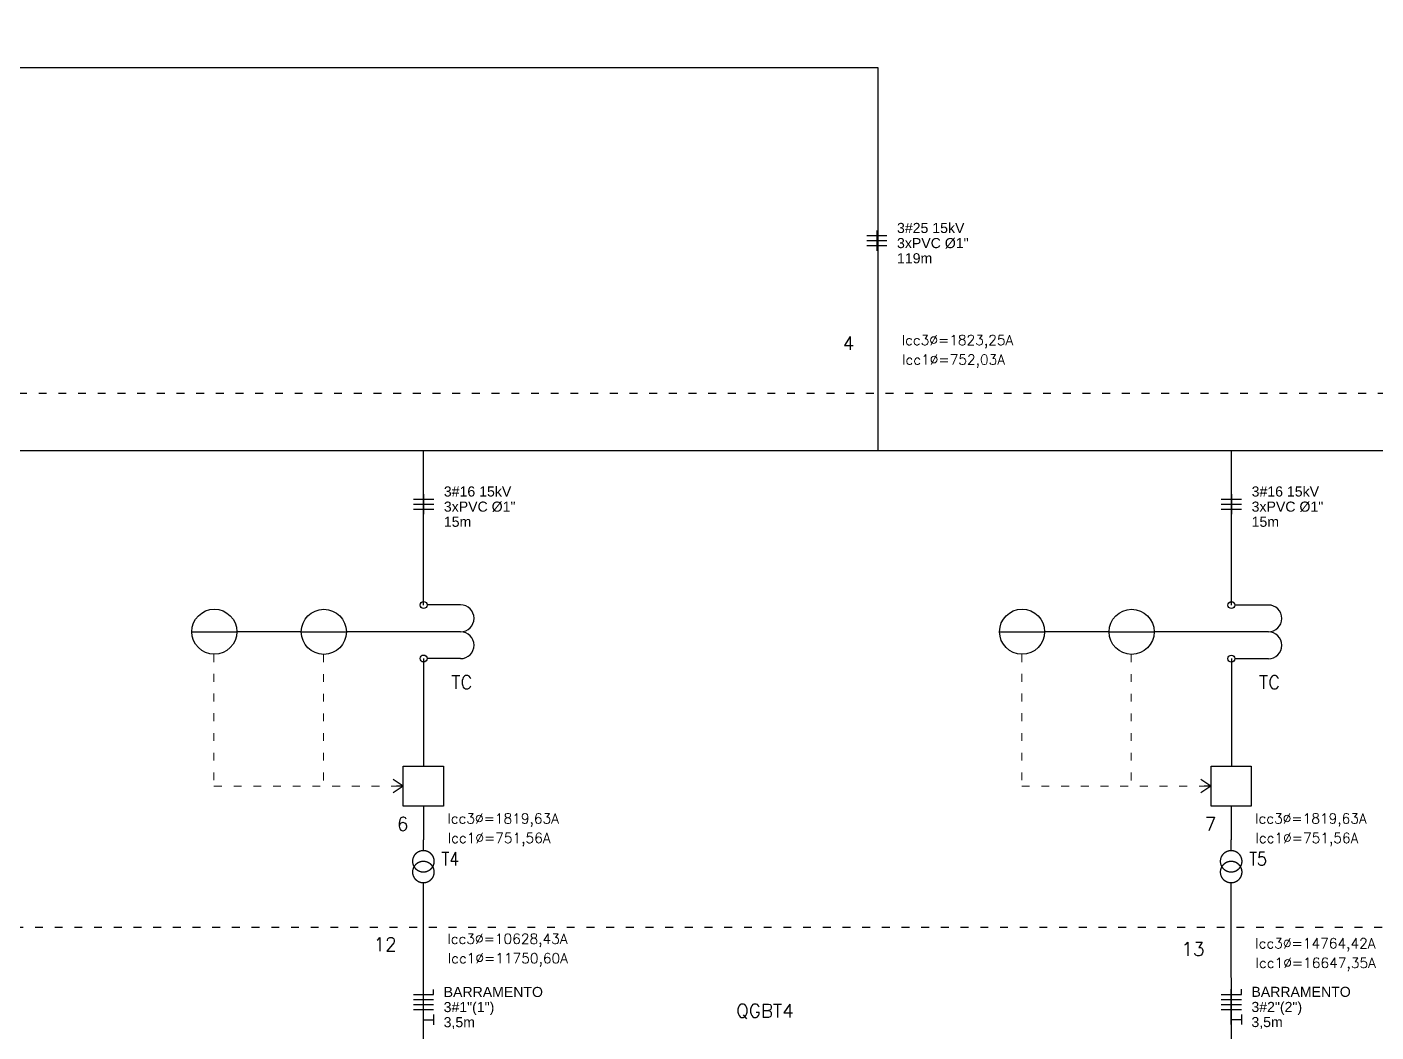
# Model space of a CAD drawing. Header units: millimetres. Extents: x 940 to 1964, y 1108 to 2381.
# Drawn here: x 1382.9 to 1583.3, y 1997.7 to 2147 of the extents above; entities that cross this region are included whole.
import ezdxf
from ezdxf.enums import TextEntityAlignment as Align

# ---------------------------------------------------------------- set-up
doc = ezdxf.new("R2010")
doc.units = ezdxf.units.MM
doc.header["$LTSCALE"] = 0.75
doc.linetypes.add('ACAD_ISO03W100', pattern=[30, 12, -18])
doc.layers.add('Alimentadores', color=7, linetype='Continuous', lineweight=25)
doc.layers.add('SYMS', color=72, linetype='Continuous')
doc.layers.add('TAGS', color=250, linetype='Continuous')
doc.styles.get("Standard").update_dxf_attribs({"font": 'arial.ttf'})
doc.styles.add('WD', font='romans.shx')

# ---------------------------------------------------------------- blocks, each defined once
blk = doc.blocks.new('HXF1T2_1-')
at = {"const_width": 0.0125}
blk.add_lwpolyline([(-0.15, 0), (-0.25, 0)], dxfattribs=at)
blk.add_lwpolyline([(-0.15, 0, 1), (0.05, 0, 1)], format="xyb", close=True, dxfattribs=at)
blk.add_lwpolyline([(0.15, 0, -1), (-0.05, 0, -1), (0.15, 0), (0.25, 0)], format="xyb", dxfattribs=at)
at = {"style": 'WD', "width": 0.85}
for tag, p in [('INST', (-0.012, 0.592)), ('LOC', (-0.012, 0.42)), ('TAG1', (-0.01, 0.25)), ('RATING1', (-0.01, -0.344)), ('RATING2', (-0.01, -0.516)), ('DESC1', (-0.01, -0.687)), ('DESC2', (-0.01, -0.859)), ('DESC3', (-0.01, -1.031))]:
    blk.add_attdef(tag, text='', height=0.125, dxfattribs=at).set_placement(p, align=Align.CENTER)
at = {"style": 'WD', "flags": 9}
blk.add_attdef('FAMILY', (0.206, 0.131), '', height=0.01, dxfattribs=at)
blk.add_attdef('WDTYPE', text='', height=0.01, dxfattribs=at).set_placement((-0.221, 0.075), align=Align.RIGHT)
at = {"color": 7, "style": 'WD', "flags": 1}
for tag, p in [('X4TERM01', (-0.25, 0)), ('X1TERM02', (0.25, 0))]:
    blk.add_attdef(tag, p, '', height=0.0125, dxfattribs=at)
at = {"linetype": 'Continuous', "style": 'WD', "flags": 9}
for tag, p in [('ASSYCODE', (0.219, 0.062)), ('CATDESC', (0.219, 0.038)), ('MFG', (0.228, 0.089)), ('CAT', (0.23, 0.108))]:
    blk.add_attdef(tag, text='', height=0.01, dxfattribs=at).set_placement(p, align=Align.CENTER)
at = {"linetype": 'Continuous', "style": 'WD', "flags": 8}
blk.add_attdef('TERM01', text='', height=0.125, dxfattribs=at).set_placement((-0.253, -0.031), align=Align.TOP_RIGHT)
blk.add_attdef('TERM02', text='', height=0.125, dxfattribs=at).set_placement((0.25, -0.031), align=Align.TOP_LEFT)
blk = doc.blocks.new('HT0001')
for p, q in [((-0.0625, 0.0625), (0.0625, 0.0625)), ((-0.0625, -0.0625), (-0.0625, 0.0625)), ((0.0625, 0.0625), (0.0625, -0.0625)), ((0.0625, -0.0625), (-0.0625, -0.0625))]:
    blk.add_line(p, q)
at = {"style": 'WD'}
for tag, p, width in [('INST', (0.0625, 0.4196), 0.7), ('LOC', (0.0625, 0.25), 0.7), ('DESC1', (0.0499, -0.3851), 0.8)]:
    blk.add_attdef(tag, p, '', height=0.125, dxfattribs=dict(at, width=width))
at = {"linetype": 'Continuous', "style": 'WD'}
for tag, p, height, width, flags in [('TERM01', (0.0625, 0.0938), 0.125, 0.8, 8), ('TAGSTRIP', (0.0499, -0.2288), 0.125, 0.9, 8), ('CAT', (0.2132, -0.4063), 0.1094, 0.8, 1), ('DESC2', (0.0499, -0.5413), 0.125, 0.8, 8), ('DESC3', (0.0499, -0.6976), 0.125, 0.8, 8)]:
    blk.add_attdef(tag, p, '', height=height, dxfattribs=dict(at, width=width, flags=flags))
at = {"style": 'WD', "flags": 1}
for tag, p, height in [('X2PIN01', (0.0326, 0.0839), 0.0125), ('X2TERMDESC01', (-0.006, 0.0287), 0.025), ('X2TERM01', (0, 0.0625), 0.0125), ('X4TERM01', (-0.0625, 0), 0.0125), ('X4TERMDESC01', (-0.0552, -0.0229), 0.025), ('STRIPSEQ', (0, 0), 0.00125), ('X1TERMDESC01', (0.0393, 0.007), 0.025), ('X1TERM01', (0.0625, 0), 0.0125), ('X1PIN01', (0.0868, 0.0164), 0.0125), ('X4PIN01', (-0.1138, -0.0375), 0.0125), ('LINKTERM', (0, -0.0019), 0.00125), ('X8TERMDESC01', (0, -0.0535), 0.025), ('X8TERM01', (0, -0.0625), 0.0125), ('X8PIN01', (0.0256, -0.0962), 0.0125)]:
    blk.add_attdef(tag, p, '', height=height, dxfattribs=at)
at = {"style": 'WD', "width": 0.7, "flags": 1}
blk.add_attdef('ASSYCODE', (0.0625, -0.2812), '', height=0.01, dxfattribs=at)
at = {"linetype": 'Continuous', "style": 'WD', "width": 0.8, "flags": 1}
blk.add_attdef('MFG', text='', height=0.1094, dxfattribs=at).set_placement((0.0882, -0.4063), align=Align.RIGHT)
blk = doc.blocks.new('HT0002')
blk.add_circle((0, 0), 0.0699)
at = {"style": 'WD'}
for tag, p, width in [('INST', (0.0625, 0.4196), 0.7), ('LOC', (0.0625, 0.25), 0.7), ('DESC1', (0.0532, -0.3851), 0.8)]:
    blk.add_attdef(tag, p, '', height=0.125, dxfattribs=dict(at, width=width))
at = {"linetype": 'Continuous', "style": 'WD'}
for tag, p, height, width, flags in [('TERM01', (0.0625, 0.0938), 0.125, 0.8, 8), ('TAGSTRIP', (0.0532, -0.2288), 0.125, 0.9, 8), ('CAT', (0.2132, -0.4063), 0.1094, 0.8, 1), ('DESC2', (0.0532, -0.5413), 0.125, 0.8, 8), ('DESC3', (0.0532, -0.6976), 0.125, 0.8, 8)]:
    blk.add_attdef(tag, p, '', height=height, dxfattribs=dict(at, width=width, flags=flags))
at = {"style": 'WD', "flags": 1}
for tag, p, height in [('X2PIN01', (0.0326, 0.0839), 0.0125), ('X2TERMDESC01', (-0.006, 0.0287), 0.025), ('X2TERM01', (0, 0.0699), 0.0125), ('X4TERM01', (-0.0699, 0), 0.0125), ('X4TERMDESC01', (-0.0552, -0.0229), 0.025), ('STRIPSEQ', (0, 0), 0.00125), ('X1TERMDESC01', (0.0393, 0.007), 0.025), ('X1TERM01', (0.0699, 0), 0.0125), ('X1PIN01', (0.0868, 0.0164), 0.0125), ('X4PIN01', (-0.1138, -0.0375), 0.0125), ('LINKTERM', (0, -0.0019), 0.00125), ('X8TERMDESC01', (0, -0.0535), 0.025), ('X8TERM01', (0, -0.0699), 0.0125), ('X8PIN01', (0.0256, -0.0962), 0.0125)]:
    blk.add_attdef(tag, p, '', height=height, dxfattribs=at)
at = {"style": 'WD', "width": 0.7, "flags": 1}
blk.add_attdef('ASSYCODE', (0.0625, -0.2812), '', height=0.01, dxfattribs=at)
at = {"linetype": 'Continuous', "style": 'WD', "width": 0.8, "flags": 1}
blk.add_attdef('MFG', text='', height=0.1094, dxfattribs=at).set_placement((0.0882, -0.4063), align=Align.RIGHT)
blk = doc.blocks.new('HC01_P')
for q in [(0.125, 0.062), (0.125, -0.062), (0.094, 0)]:
    blk.add_line((0.031, 0), q)
at = {"style": 'WD', "width": 0.7}
for tag, p in [('DESC1', (0.031, 0.406)), ('DESC2', (0.031, 0.25))]:
    blk.add_attdef(tag, text='', height=0.125, dxfattribs=at).set_placement(p, align=Align.RIGHT)
for tag, p in [('INST', (0.156, 0.406)), ('LOC', (0.156, 0.25))]:
    blk.add_attdef(tag, p, '', height=0.125, dxfattribs=at)
at = {"style": 'WD'}
for tag, p, height in [('X2LINK', (0.062, 0.125), 0.01), ('TAG1', (0.156, 0.094), 0.125), ('X8LINK', (0.062, -0.125), 0.01)]:
    blk.add_attdef(tag, p, '', height=height, dxfattribs=at)
for tag, p, height, flags in [('X1TERM01', (0.094, 0), 0.0125, 1), ('X1TERMDESC01', (0.101, 0.021), 0.01, 1), ('FAMILY', (0.205, 0.059), 0.01, 9)]:
    blk.add_attdef(tag, p, '', height=height, dxfattribs=dict(at, flags=flags))
at = {"linetype": 'Continuous', "style": 'WD', "flags": 9}
for tag, p in [('ASSYCODE', (0.29, 0.035)), ('MFG', (0.29, 0.057)), ('CAT', (0.292, 0.077))]:
    blk.add_attdef(tag, text='', height=0.01, dxfattribs=at).set_placement(p, align=Align.CENTER)
at = {"linetype": 'Continuous', "style": 'WD', "flags": 8}
blk.add_attdef('TERM01', text='', height=0.125, dxfattribs=at).set_placement((0.156, -0.047), align=Align.TOP_LEFT)
blk = doc.blocks.new('NFFFT')
for p, q in [((-2, 6), (2, 6)), ((0, 0), (0, 7)), ((2, 6), (2, 7)), ((-2, 5), (2, 5)), ((-2, 4), (2, 4)), ((-2, 3), (2, 3)), ((0, 1), (2, 1)), ((2, 2), (2, 0))]:
    blk.add_line(p, q)
for tag, p in [('BITOLA', (4, 6.5)), ('DUTO', (4, 3.5)), ('DISTANCIA', (4, 0.5))]:
    blk.add_attdef(tag, text='', height=2).set_placement(p, align=Align.MIDDLE_LEFT)
blk = doc.blocks.new('*U51')
for p, q in [((-2, 3), (2, 3)), ((0, 4), (0, 0)), ((-2, 2), (2, 2)), ((-2, 1), (2, 1))]:
    blk.add_line(p, q)
for tag, p in [('BITOLA', (4, 4.5)), ('DUTO', (4, 1.5)), ('DISTANCIA', (4, -1.5))]:
    blk.add_attdef(tag, text='', height=2).set_placement(p, align=Align.MIDDLE_LEFT)
blk = doc.blocks.new('CC')
blk = doc.blocks.new('HXF1CT')
for p, q in [((-0.25, 0.344), (-0.25, 0.032)), ((0, 0.344), (0, 0.281)), ((0.25, 0.344), (0.25, 0.032))]:
    blk.add_line(p, q)
for centre in [(-0.249, 0), (0.249, 0)]:
    blk.add_circle(centre, 0.0322)
for centre in [(-0.125, 0.344), (0.125, 0.344)]:
    blk.add_arc(centre, 0.125, 0, 180)
at = {"style": 'WD', "width": 0.7}
for tag, p in [('INST', (-0.388, 0.577)), ('LOC', (-0.388, 0.408)), ('DESC1', (-0.388, 0.252)), ('DESC2', (-0.388, 0.095))]:
    blk.add_attdef(tag, text='', height=0.125, dxfattribs=at).set_placement(p, align=Align.RIGHT)
at = {"style": 'WD'}
blk.add_attdef('TAG1', (0.368, 0.188), '', height=0.125, dxfattribs=at)
blk.add_attdef('TYPE', text='', height=0.125, dxfattribs=at).set_placement((0, 0.125), align=Align.CENTER)
at = {"linetype": 'Continuous', "style": 'WD', "flags": 9}
for tag, p in [('ASSYCODE', (0.328, 0.125)), ('MFG', (0.327, 0.143)), ('CAT', (0.329, 0.162))]:
    blk.add_attdef(tag, text='', height=0.01, dxfattribs=at).set_placement(p, align=Align.CENTER)
at = {"style": 'WD'}
for tag, p, height, flags in [('FAMILY', (0.304, 0.191), 0.01, 9), ('X4TERM01', (-0.281, 0), 0.0125, 1), ('X1TERM02', (0.281, 0), 0.0125, 1), ('X8TERM01', (-0.249, -0.032), 0.0125, 1), ('X8TERM02', (0.249, -0.032), 0.0125, 1)]:
    blk.add_attdef(tag, p, '', height=height, dxfattribs=dict(at, flags=flags))
at = {"style": 'WD', "width": 0.7}
blk.add_attdef('RATING1', (0.368, 0.031), '', height=0.125, dxfattribs=at)
at = {"linetype": 'Continuous', "style": 'WD', "flags": 8}
for tag, p in [('TERM01', (-0.188, -0.031)), ('TERM02', (0.328, -0.031))]:
    blk.add_attdef(tag, text='', height=0.125, dxfattribs=at).set_placement(p, align=Align.TOP_LEFT)

msp = doc.modelspace()

# ---------------------------------------------------------------- linework, layer by layer
at = {"ltscale": 0.13}
for p, q in [((1509.28, 2140.99), (1509.28, 2084.11)), ((1441.84, 2061.14), (1441.84, 2084.11)), ((1561.81, 2061.13), (1561.81, 2084.11)), ((1441.84, 2053.18), (1441.84, 2037.24)), ((1561.81, 2053.18), (1561.81, 2037.24)), ((1441.8, 2031.25), (1441.8, 2026.27)), ((1561.77, 2031.25), (1561.77, 2026.27)), ((1441.82, 1993.23), (1441.8, 2018.29)), ((1561.82, 1993.23), (1561.77, 2018.29))]:
    msp.add_line(p, q, dxfattribs=at)
at = {"lineweight": 30, "ltscale": 0.13}
msp.add_line((1321.84, 2084.11), (1696.81, 2084.11), dxfattribs=at)
for p, q in [((1407.41, 2057.18), (1414.1, 2057.17)), ((1423.67, 2057.17), (1414.1, 2057.17)), ((1423.67, 2057.17), (1430.37, 2057.15)), ((1446.33, 2057.15), (1430.37, 2057.15)), ((1527.38, 2057.18), (1534.07, 2057.17)), ((1543.64, 2057.17), (1534.07, 2057.17)), ((1543.64, 2057.17), (1550.34, 2057.15)), ((1566.3, 2057.15), (1550.34, 2057.15))]:
    msp.add_line(p, q)
at = {"linetype": 'ACAD_ISO03W100', "lineweight": 13, "ltscale": 0.13}
for p, q in [((1410.7, 2053.83), (1410.7, 2034.24)), ((1426.97, 2053.82), (1426.97, 2034.24)), ((1530.67, 2053.83), (1530.67, 2034.24)), ((1546.94, 2053.82), (1546.94, 2034.24)), ((1410.7, 2034.24), (1437.81, 2034.24)), ((1530.67, 2034.24), (1557.78, 2034.24))]:
    msp.add_line(p, q, dxfattribs=at)
at = {"linetype": 'ACAD_ISO03W100', "ltscale": 0.13}
msp.add_lwpolyline([(1278.82, 2013.29), (1739.77, 2013.29), (1739.76, 2092.56), (1278.8, 2092.56)], close=True, dxfattribs=at)
at = {"layer": 'Alimentadores', "linetype": 'ByBlock', "ltscale": 0.13}
msp.add_lwpolyline([(1328.7, 2146.99), (1313.7, 2146.99), (1313.7, 2140.99), (1509.28, 2140.99)], dxfattribs=at)

# ---------------------------------------------------------------- block references
for name, p, xscale, yscale, zscale, values in [('*U51', (1509.14, 2113.77), 0.75, 0.75, 0.75, {'DISTANCIA': '119m', 'DUTO': '3xPVC Ø1"', 'BITOLA': '3#25 15kV'}), ('*U51', (1441.84, 2074.63), 0.75, 0.75, 0.75, {'DISTANCIA': '15m', 'DUTO': '3xPVC Ø1"', 'BITOLA': '3#16 15kV'}), ('*U51', (1561.81, 2074.63), 0.75, 0.75, 0.75, {'DISTANCIA': '15m', 'DUTO': '3xPVC Ø1"', 'BITOLA': '3#16 15kV'}), ('NFFFT', (1441.82, 1998.81), 0.748125, 0.748125, 0.748125, {'BITOLA': 'BARRAMENTO', 'DUTO': '3#1"(1")', 'DISTANCIA': '3,5m'}), ('NFFFT', (1561.79, 1998.83), 0.748125, 0.748125, 0.748125, {'BITOLA': 'BARRAMENTO', 'DUTO': '3#2"(2")', 'DISTANCIA': '3,5m'})]:
    msp.add_blockref(name, p, dxfattribs=dict(xscale=xscale, yscale=yscale, zscale=zscale)).add_auto_attribs(values)
ref = msp.add_blockref('CC', (228.72, -240.2), dxfattribs=at)
ref.add_attrib('Nº', '4', (1504.07, 2099.03), dxfattribs={"layer": '0', "linetype": 'ByBlock', "ltscale": 0.13, "height": 2, "style": 'WD'})
ref.add_attrib('ICC 3Ø', 'Icc3Ø=1823,25A', (1512.83, 2099.74), dxfattribs={"layer": '0', "linetype": 'ByBlock', "ltscale": 0.13, "height": 1.5, "style": 'WD'})
ref.add_attrib('ICC1Ø', 'Icc1Ø=752,03A', (1512.89, 2096.84), dxfattribs={"layer": '0', "linetype": 'ByBlock', "ltscale": 0.13, "height": 1.5, "style": 'WD'})
ref = msp.add_blockref('CC', (161.24, -301.24), dxfattribs=at)
ref.add_attrib('Nº', '6', (1437.87, 2027.62), dxfattribs={"layer": '0', "linetype": 'ByBlock', "ltscale": 0.13, "height": 2, "style": 'WD'})
ref.add_attrib('ICC 3Ø', 'Icc3Ø=1819,63A', (1445.35, 2028.69), dxfattribs={"layer": '0', "linetype": 'ByBlock', "ltscale": 0.13, "height": 1.5, "style": 'WD'})
ref.add_attrib('ICC1Ø', 'Icc1Ø=751,56A', (1445.4, 2025.79), dxfattribs={"layer": '0', "linetype": 'ByBlock', "ltscale": 0.13, "height": 1.5, "style": 'WD'})
ref = msp.add_blockref('CC', (281.21, -301.24), dxfattribs=at)
ref.add_attrib('Nº', '7', (1557.84, 2027.62), dxfattribs={"layer": '0', "linetype": 'ByBlock', "ltscale": 0.13, "height": 2, "style": 'WD'})
ref.add_attrib('ICC 3Ø', 'Icc3Ø=1819,63A', (1565.32, 2028.69), dxfattribs={"layer": '0', "linetype": 'ByBlock', "ltscale": 0.13, "height": 1.5, "style": 'WD'})
ref.add_attrib('ICC1Ø', 'Icc1Ø=751,56A', (1565.37, 2025.79), dxfattribs={"layer": '0', "linetype": 'ByBlock', "ltscale": 0.13, "height": 1.5, "style": 'WD'})
ref = msp.add_blockref('CC', (161.25, -319.11), dxfattribs=at)
ref.add_attrib('Nº', '12', (1434.4, 2009.75), dxfattribs={"layer": '0', "linetype": 'ByBlock', "ltscale": 0.13, "height": 2, "style": 'WD'})
ref.add_attrib('ICC 3Ø', 'Icc3Ø=10628,43A', (1445.35, 2010.82), dxfattribs={"layer": '0', "linetype": 'ByBlock', "ltscale": 0.13, "height": 1.5, "style": 'WD'})
ref.add_attrib('ICC1Ø', 'Icc1Ø=11750,60A', (1445.41, 2007.93), dxfattribs={"layer": '0', "linetype": 'ByBlock', "ltscale": 0.13, "height": 1.5, "style": 'WD'})
ref = msp.add_blockref('CC', (281.23, -319.8), dxfattribs=at)
ref.add_attrib('Nº', '13', (1554.38, 2009.06), dxfattribs={"layer": '0', "linetype": 'ByBlock', "ltscale": 0.13, "height": 2, "style": 'WD'})
ref.add_attrib('ICC 3Ø', 'Icc3Ø=14764,42A', (1565.34, 2010.14), dxfattribs={"layer": '0', "linetype": 'ByBlock', "ltscale": 0.13, "height": 1.5, "style": 'WD'})
ref.add_attrib('ICC1Ø', 'Icc1Ø=16647,35A', (1565.39, 2007.24), dxfattribs={"layer": '0', "linetype": 'ByBlock', "ltscale": 0.13, "height": 1.5, "style": 'WD'})
at = {"layer": 'SYMS', "xscale": 47.88, "yscale": 47.88, "zscale": 47.88}
for name, p in [('HT0002', (1410.75, 2057.18)), ('HT0002', (1427.02, 2057.16)), ('HT0002', (1530.72, 2057.18)), ('HT0002', (1546.99, 2057.16)), ('HT0001', (1441.8, 2034.24)), ('HT0001', (1561.77, 2034.24))]:
    msp.add_blockref(name, p, dxfattribs=at)
at = {"layer": 'SYMS'}
ref = msp.add_blockref('HXF1CT', (1441.84, 2057.17), dxfattribs=dict(at, xscale=15.96, yscale=15.96, zscale=15.96, rotation=270))
ref.add_attrib('TAG1', 'TC', (1445.93, 2048.68), dxfattribs={"layer": 'TAGS', "height": 1.995, "style": 'WD'})
ref = msp.add_blockref('HXF1CT', (1561.81, 2057.15), dxfattribs=dict(at, xscale=15.96, yscale=15.96, zscale=15.96, rotation=270))
ref.add_attrib('TAG1', 'TC', (1565.9, 2048.67), dxfattribs={"layer": 'TAGS', "height": 1.995, "style": 'WD'})
at = {"layer": 'SYMS', "xscale": 15.96, "yscale": 15.96, "zscale": 15.96, "rotation": 180}
for p in [(1439.3, 2034.24), (1559.27, 2034.24)]:
    msp.add_blockref('HC01_P', p, dxfattribs=at)
at = {"layer": 'SYMS', "ltscale": 0.13}
ref = msp.add_blockref('HXF1T2_1-', (1441.8, 2022.28), dxfattribs=dict(at, xscale=15.96, yscale=15.96, zscale=15.96, rotation=270))
ref.add_attrib('TAG1', 'T4', dxfattribs={"layer": 'TAGS', "height": 1.995, "style": 'WD', "width": 0.85}).set_placement((1445.79, 2022.45), align=Align.CENTER)
ref = msp.add_blockref('HXF1T2_1-', (1561.77, 2022.28), dxfattribs=dict(at, xscale=15.96, yscale=15.96, zscale=15.96, rotation=270))
ref.add_attrib('TAG1', 'T5', dxfattribs={"layer": 'TAGS', "height": 1.995, "style": 'WD', "width": 0.85}).set_placement((1565.76, 2022.45), align=Align.CENTER)

# ---------------------------------------------------------------- texts
at = {"linetype": 'ACAD_ISO03W100', "ltscale": 0.13, "style": 'WD'}
msp.add_text('QGBT4', height=1.995, dxfattribs=at).set_placement((1496.8, 1999.29), align=Align.BOTTOM_RIGHT)

doc.saveas('drawing.dxf')
